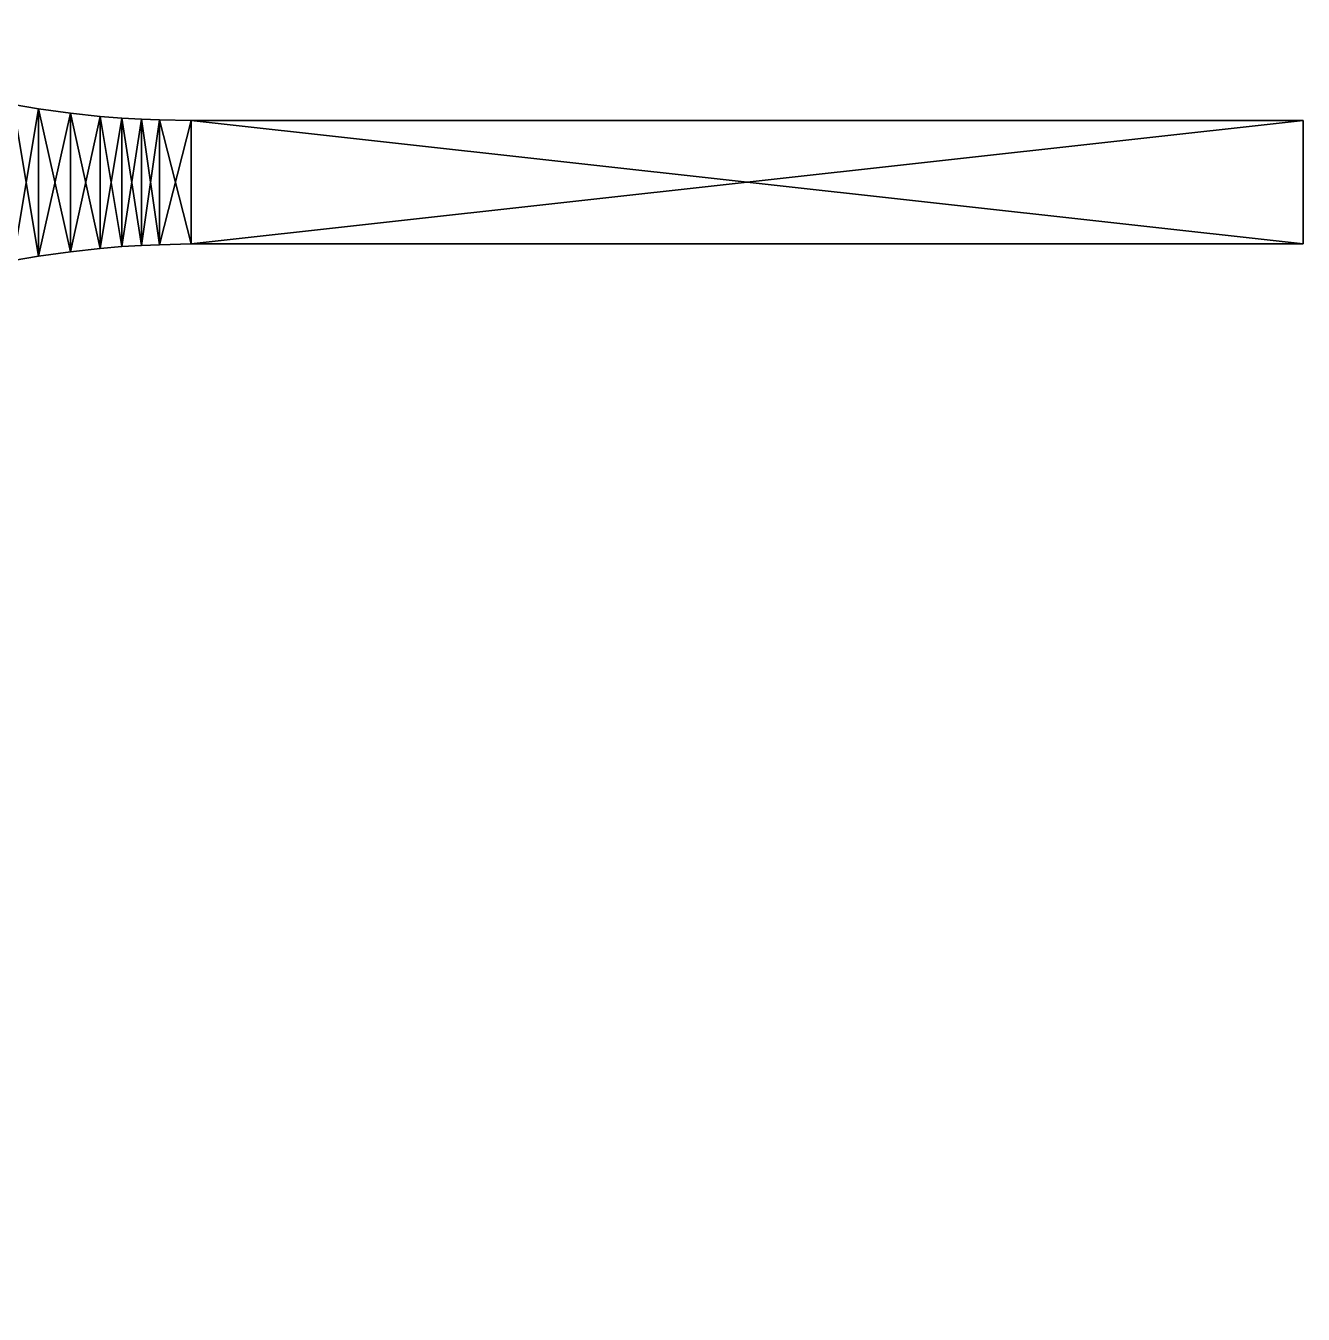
# Model space of a CAD drawing. Header units: inches. Extents: x -40 to 40, y -39.9 to 40.1.
# Drawn here: x 19.36 to 40.03, y -18.17 to 2.68 of the extents above; entities that cross this region are included whole.
import ezdxf

# ---------------------------------------------------------------- set-up
doc = ezdxf.new("R2010")
doc.units = ezdxf.units.IN
doc.header["$MEASUREMENT"] = 0
doc.layers.get('0').update_dxf_attribs({"color": 13})
doc.layers.add('Layer 1', color=7, linetype='Continuous')

# ---------------------------------------------------------------- blocks, each defined once
blk = doc.blocks.new('Group#103')
at = {"layer": 'Layer 1', "color": 163}
for p, q in [((59.53, 41.188), (59.121, 41.257)), ((59.53, 41.188, 1.5), (59.121, 41.257, 1.5)), ((60.051, 41.117), (59.53, 41.188)), ((60.051, 41.117, 1.5), (59.53, 41.188, 1.5)), ((60.531, 41.067), (60.051, 41.117)), ((60.531, 41.067, 1.5), (60.051, 41.117, 1.5)), ((60.88, 41.035), (60.531, 41.067)), ((60.88, 41.035, 1.5), (60.531, 41.067, 1.5)), ((61.199, 41.019), (60.88, 41.035)), ((61.199, 41.019, 1.5), (60.88, 41.035, 1.5)), ((61.491, 41.008), (61.199, 41.019)), ((61.491, 41.008, 1.5), (61.199, 41.019, 1.5)), ((62.001, 41.001), (61.491, 41.008)), ((62.001, 41.001, 1.5), (61.491, 41.008, 1.5)), ((62.001, 41.001), (80, 41.001)), ((62.001, 41.001, 1.5), (80, 41.001, 1.5)), ((80, 41.001), (80, 39.002)), ((80, 41.001, 1.5), (80, 39.002, 1.5)), ((61.491, 38.986), (61.199, 38.977)), ((61.491, 38.986, 1.5), (61.199, 38.977, 1.5)), ((62.001, 39.002), (61.491, 38.986)), ((62.001, 39.002, 1.5), (61.491, 38.986, 1.5)), ((62.001, 39.002), (80, 39.002)), ((62.001, 39.002, 1.5), (80, 39.002, 1.5)), ((59.53, 38.806), (59.121, 38.737)), ((59.53, 38.806, 1.5), (59.121, 38.737, 1.5)), ((60.051, 38.877), (59.53, 38.806)), ((60.051, 38.877, 1.5), (59.53, 38.806, 1.5)), ((60.531, 38.928), (60.051, 38.877)), ((60.531, 38.928, 1.5), (60.051, 38.877, 1.5)), ((60.88, 38.959), (60.531, 38.928)), ((60.88, 38.959, 1.5), (60.531, 38.928, 1.5)), ((61.199, 38.977), (60.88, 38.959)), ((61.199, 38.977, 1.5), (60.88, 38.959, 1.5))]:
    blk.add_line(p, q, dxfattribs=at)
at = {"layer": 'Layer 1'}
for p, q in [((59.53, 41.188), (59.53, 41.188, 1.5)), ((60.051, 41.117), (60.051, 41.117, 1.5)), ((60.531, 41.067), (60.531, 41.067, 1.5)), ((60.88, 41.035), (60.88, 41.035, 1.5)), ((61.199, 41.019), (61.199, 41.019, 1.5)), ((61.491, 41.008), (61.491, 41.008, 1.5)), ((62.001, 41.001), (62.001, 41.001, 1.5)), ((80, 41.001), (80, 41.001, 1.5)), ((61.491, 38.986), (61.491, 38.986, 1.5)), ((62.001, 39.002), (62.001, 39.002, 1.5)), ((80, 39.002), (80, 39.002, 1.5)), ((59.53, 38.806), (59.53, 38.806, 1.5)), ((60.051, 38.877), (60.051, 38.877, 1.5)), ((60.531, 38.928), (60.531, 38.928, 1.5)), ((60.88, 38.959), (60.88, 38.959, 1.5)), ((61.199, 38.977), (61.199, 38.977, 1.5))]:
    blk.add_line(p, q, dxfattribs=at)
mesh = blk.add_polyface()
corners = [(57.25, 41.757, 1.5), (57.47, 38.329, 1.5), (57.47, 41.667, 1.5), (57.76, 38.427, 1.5), (57.76, 41.567, 1.5), (58.301, 38.567, 1.5), (58.301, 41.427, 1.5), (58.801, 38.676, 1.5), (58.801, 41.318, 1.5), (59.121, 38.737, 1.5), (59.121, 41.257, 1.5), (59.53, 38.806, 1.5), (59.53, 41.188, 1.5), (60.051, 38.877, 1.5), (60.051, 41.117, 1.5), (60.531, 38.928, 1.5), (60.531, 41.067, 1.5), (60.88, 38.959, 1.5), (60.88, 41.035, 1.5), (61.199, 38.977, 1.5), (61.199, 41.019, 1.5), (61.491, 38.986, 1.5), (61.491, 41.008, 1.5), (62.001, 39.002, 1.5), (62.001, 41.001, 1.5), (80, 39.002, 1.5), (80, 41.001, 1.5), (57.203, 56.497, 1.5), (57.202, 53.998, 1.5), (57.9, 55.397, 1.5), (57.283, 56.601, 1.5), (57.333, 56.721, 1.5), (57.35, 56.851, 1.5), (57.498, 58.227, 1.5), (57.645, 58.133, 1.5), (57.783, 58.027, 1.5), (57.913, 57.91, 1.5), (58.498, 56.497, 1.5), (58.03, 57.78, 1.5), (58.136, 57.643, 1.5), (58.23, 57.495, 1.5), (58.311, 57.341, 1.5), (58.377, 57.181, 1.5), (58.431, 57.013, 1.5), (58.468, 56.843, 1.5), (58.491, 56.669, 1.5), (57.344, 58.308, 1.5), (57.283, 57.101, 1.5), (57.333, 56.98, 1.5)]
mesh.append_faces([[corners[k] for k in face] for face in [(24, 25, 26), (44, 37, 45)]], dxfattribs={"vtx0": -1})
mesh.append_faces([[corners[k] for k in face] for face in [(0, 1, 2), (2, 3, 4), (4, 5, 6), (6, 7, 8), (8, 9, 10), (10, 11, 12), (12, 13, 14), (14, 15, 16), (16, 17, 18), (18, 19, 20), (20, 21, 22), (22, 23, 24), (27, 29, 30), (30, 29, 31), (31, 29, 32), (33, 29, 34), (34, 29, 35), (35, 29, 36), (36, 37, 38), (38, 37, 39), (39, 37, 40), (40, 37, 41), (41, 37, 42), (42, 37, 43), (43, 37, 44), (46, 32, 33)]], dxfattribs={"vtx0": -1, "vtx1": -1})
mesh.append_faces([[corners[k] for k in face] for face in [(32, 29, 33)]], dxfattribs={"vtx0": -1, "vtx1": -1, "vtx2": -1})
mesh.append_faces([[corners[k] for k in face] for face in [(27, 28, 29), (36, 29, 37), (46, 47, 48), (46, 48, 32)]], dxfattribs={"vtx0": -1, "vtx2": -1})
mesh = blk.add_polyface()
corners = [(55.009, 44.866), (55.001, 34.787), (55.001, 45.207), (55.009, 35.128), (55.06, 44.387), (55.06, 35.609), (55.1, 44.147), (55.1, 35.847), (55.179, 43.858), (55.179, 36.137), (55.25, 43.677), (55.25, 36.317), (55.34, 43.497), (55.34, 36.498), (55.451, 43.318), (55.451, 36.678), (55.6, 43.096), (55.6, 36.899), (55.73, 42.929), (55.73, 37.067), (55.859, 42.776), (55.859, 37.218), (56.03, 42.598), (56.03, 37.396), (56.169, 42.466), (56.169, 37.528), (56.38, 42.288), (56.38, 37.706), (56.66, 42.088), (56.66, 37.907), (56.94, 41.917), (56.94, 38.077), (57.25, 41.757), (57.25, 38.237), (57.47, 41.667), (57.47, 38.329), (57.76, 41.567), (57.76, 38.427), (58.301, 41.427), (58.301, 38.567), (58.801, 41.318), (58.801, 38.676), (59.121, 41.257), (59.121, 38.737), (59.53, 41.188), (59.53, 38.806), (60.051, 41.117), (60.051, 38.877), (60.531, 41.067), (60.531, 38.928), (60.88, 41.035), (60.88, 38.959), (61.199, 41.019), (61.199, 38.977), (61.491, 41.008), (61.491, 38.986), (62.001, 41.001), (62.001, 39.002), (80, 41.001), (52.799, 23.297), (52.002, 56.401), (52.801, 56.7), (54, 22.796), (54.003, 57.202), (55.001, 34.607), (55.001, 45.387)]
mesh.append_faces([[corners[k] for k in face] for face in [(0, 1, 2)]], dxfattribs={"vtx0": -1, "vtx1": -1})
mesh.append_faces([[corners[k] for k in face] for face in [(64, 63, 65)]], dxfattribs={"vtx0": -1, "vtx1": -1, "vtx2": -1})
mesh.append_faces([[corners[k] for k in face] for face in [(3, 0, 4), (5, 4, 6), (7, 6, 8), (9, 8, 10), (11, 10, 12), (13, 12, 14), (15, 14, 16), (17, 16, 18), (19, 18, 20), (21, 20, 22), (23, 22, 24), (25, 24, 26), (27, 26, 28), (29, 28, 30), (31, 30, 32), (33, 32, 34), (35, 34, 36), (37, 36, 38), (39, 38, 40), (41, 40, 42), (43, 42, 44), (45, 44, 46), (47, 46, 48), (49, 48, 50), (51, 50, 52), (53, 52, 54), (55, 54, 56), (57, 56, 58), (59, 60, 61), (62, 61, 63), (64, 65, 2)]], dxfattribs={"vtx0": -1, "vtx2": -1})
mesh = blk.add_polyface()
corners = [(52.801, 56.7, 1.5), (52.799, 23.297, 1.5), (54, 22.796, 1.5), (54.003, 57.202, 1.5), (55.4, 22.098, 1.5), (55.001, 34.607, 1.5), (55.009, 35.128, 1.5), (55.001, 45.207, 1.5), (55.001, 34.787, 1.5), (55.009, 44.866, 1.5), (55.06, 35.609, 1.5), (55.06, 44.387, 1.5), (55.1, 35.847, 1.5), (55.1, 44.147, 1.5), (55.179, 36.137, 1.5), (55.179, 43.858, 1.5), (55.25, 36.317, 1.5), (55.25, 43.677, 1.5), (55.34, 36.498, 1.5), (55.34, 43.497, 1.5), (55.451, 36.678, 1.5), (55.451, 43.318, 1.5), (55.6, 36.899, 1.5), (55.6, 43.096, 1.5), (55.73, 37.067, 1.5), (55.73, 42.929, 1.5), (55.859, 37.218, 1.5), (55.859, 42.776, 1.5), (56.03, 37.396, 1.5), (56.03, 42.598, 1.5), (56.169, 37.528, 1.5), (56.169, 42.466, 1.5), (56.38, 37.706, 1.5), (56.38, 42.288, 1.5), (56.66, 37.907, 1.5), (56.66, 42.088, 1.5), (56.94, 38.077, 1.5), (56.94, 41.917, 1.5), (57.25, 38.237, 1.5), (57.25, 41.757, 1.5), (57.47, 38.329, 1.5), (57.47, 41.667, 1.5), (57.76, 38.427, 1.5), (57.76, 41.567, 1.5), (58.301, 38.567, 1.5), (58.301, 41.427, 1.5), (58.801, 38.676, 1.5), (58.801, 41.318, 1.5), (59.121, 38.737, 1.5), (59.121, 41.257, 1.5), (59.53, 38.806, 1.5), (59.53, 41.188, 1.5), (60.051, 38.877, 1.5), (60.051, 41.117, 1.5), (60.531, 38.928, 1.5), (60.531, 41.067, 1.5), (60.88, 38.959, 1.5), (60.88, 41.035, 1.5), (61.199, 38.977, 1.5), (61.199, 41.019, 1.5), (61.491, 38.986, 1.5), (61.491, 41.008, 1.5), (62.001, 39.002, 1.5), (62.001, 41.001, 1.5), (80, 39.002, 1.5), (55.001, 45.387, 1.5)]
mesh.append_faces([[corners[k] for k in face] for face in [(6, 7, 8)]], dxfattribs={"vtx0": -1, "vtx1": -1})
mesh.append_faces([[corners[k] for k in face] for face in [(3, 4, 5)]], dxfattribs={"vtx0": -1, "vtx1": -1, "vtx2": -1})
mesh.append_faces([[corners[k] for k in face] for face in [(0, 1, 2), (3, 2, 4), (9, 6, 10), (11, 10, 12), (13, 12, 14), (15, 14, 16), (17, 16, 18), (19, 18, 20), (21, 20, 22), (23, 22, 24), (25, 24, 26), (27, 26, 28), (29, 28, 30), (31, 30, 32), (33, 32, 34), (35, 34, 36), (37, 36, 38), (39, 38, 40), (41, 40, 42), (43, 42, 44), (45, 44, 46), (47, 46, 48), (49, 48, 50), (51, 50, 52), (53, 52, 54), (55, 54, 56), (57, 56, 58), (59, 58, 60), (61, 60, 62), (63, 62, 64), (65, 5, 8)]], dxfattribs={"vtx0": -1, "vtx2": -1})
mesh = blk.add_polyface()
corners = [(57.25, 38.237), (57.47, 41.667), (57.47, 38.329), (57.76, 41.567), (57.76, 38.427), (58.301, 41.427), (58.301, 38.567), (58.801, 41.318), (58.801, 38.676), (59.121, 41.257), (59.121, 38.737), (59.53, 41.188), (59.53, 38.806), (60.051, 41.117), (60.051, 38.877), (60.531, 41.067), (60.531, 38.928), (60.88, 41.035), (60.88, 38.959), (61.199, 41.019), (61.199, 38.977), (61.491, 41.008), (61.491, 38.986), (62.001, 41.001), (62.001, 39.002), (80, 41.001), (80, 39.002), (57.203, 23.505), (57.203, 25.994), (57.902, 24.594), (57.283, 23.402), (57.333, 23.281), (57.35, 23.152), (57.498, 21.768), (57.645, 21.861), (57.783, 21.969), (57.913, 22.085), (58.501, 23.494), (58.03, 22.214), (58.136, 22.352), (58.23, 22.499), (58.311, 22.654), (58.377, 22.814), (58.431, 22.982), (58.468, 23.151), (58.491, 23.325), (57.344, 21.686), (57.283, 22.902), (57.333, 23.022)]
mesh.append_faces([[corners[k] for k in face] for face in [(24, 25, 26), (44, 37, 45)]], dxfattribs={"vtx0": -1})
mesh.append_faces([[corners[k] for k in face] for face in [(0, 1, 2), (2, 3, 4), (4, 5, 6), (6, 7, 8), (8, 9, 10), (10, 11, 12), (12, 13, 14), (14, 15, 16), (16, 17, 18), (18, 19, 20), (20, 21, 22), (22, 23, 24), (27, 29, 30), (30, 29, 31), (31, 29, 32), (33, 29, 34), (34, 29, 35), (35, 29, 36), (36, 37, 38), (38, 37, 39), (39, 37, 40), (40, 37, 41), (41, 37, 42), (42, 37, 43), (43, 37, 44), (46, 32, 33)]], dxfattribs={"vtx0": -1, "vtx1": -1})
mesh.append_faces([[corners[k] for k in face] for face in [(32, 29, 33)]], dxfattribs={"vtx0": -1, "vtx1": -1, "vtx2": -1})
mesh.append_faces([[corners[k] for k in face] for face in [(27, 28, 29), (36, 29, 37), (46, 47, 48), (46, 48, 32)]], dxfattribs={"vtx0": -1, "vtx2": -1})
mesh = blk.add_polyface()
corners = [(59.121, 41.257, 1.5), (59.53, 41.188), (59.121, 41.257), (59.53, 41.188, 1.5)]
mesh.append_faces([[corners[k] for k in face] for face in [(0, 1, 2), (1, 0, 3)]], dxfattribs={"vtx0": -1})
mesh = blk.add_polyface()
corners = [(59.53, 41.188, 1.5), (60.051, 41.117), (59.53, 41.188), (60.051, 41.117, 1.5)]
mesh.append_faces([[corners[k] for k in face] for face in [(0, 1, 2), (1, 0, 3)]], dxfattribs={"vtx0": -1})
mesh = blk.add_polyface()
corners = [(60.051, 41.117, 1.5), (60.531, 41.067), (60.051, 41.117), (60.531, 41.067, 1.5)]
mesh.append_faces([[corners[k] for k in face] for face in [(0, 1, 2), (1, 0, 3)]], dxfattribs={"vtx0": -1})
mesh = blk.add_polyface()
corners = [(60.531, 41.067, 1.5), (60.88, 41.035), (60.531, 41.067), (60.88, 41.035, 1.5)]
mesh.append_faces([[corners[k] for k in face] for face in [(0, 1, 2), (1, 0, 3)]], dxfattribs={"vtx0": -1})
mesh = blk.add_polyface()
corners = [(60.88, 41.035, 1.5), (61.199, 41.019), (60.88, 41.035), (61.199, 41.019, 1.5)]
mesh.append_faces([[corners[k] for k in face] for face in [(0, 1, 2), (1, 0, 3)]], dxfattribs={"vtx0": -1})
mesh = blk.add_polyface()
corners = [(61.199, 41.019, 1.5), (61.491, 41.008), (61.199, 41.019), (61.491, 41.008, 1.5)]
mesh.append_faces([[corners[k] for k in face] for face in [(0, 1, 2), (1, 0, 3)]], dxfattribs={"vtx0": -1})
mesh = blk.add_polyface()
corners = [(61.491, 41.008, 1.5), (62.001, 41.001), (61.491, 41.008), (62.001, 41.001, 1.5)]
mesh.append_faces([[corners[k] for k in face] for face in [(0, 1, 2), (1, 0, 3)]], dxfattribs={"vtx0": -1})
mesh = blk.add_polyface()
corners = [(62.001, 41.001, 1.5), (80, 41.001), (62.001, 41.001), (80, 41.001, 1.5)]
mesh.append_faces([[corners[k] for k in face] for face in [(0, 1, 2), (1, 0, 3)]], dxfattribs={"vtx0": -1})
mesh = blk.add_polyface()
corners = [(80, 41.001), (80, 39.002, 1.5), (80, 39.002), (80, 41.001, 1.5)]
mesh.append_faces([[corners[k] for k in face] for face in [(0, 1, 2), (1, 0, 3)]], dxfattribs={"vtx0": -1})
mesh = blk.add_polyface()
corners = [(61.491, 38.986, 1.5), (61.199, 38.977), (61.491, 38.986), (61.199, 38.977, 1.5)]
mesh.append_faces([[corners[k] for k in face] for face in [(0, 1, 2), (1, 0, 3)]], dxfattribs={"vtx0": -1})
mesh = blk.add_polyface()
corners = [(62.001, 39.002, 1.5), (61.491, 38.986), (62.001, 39.002), (61.491, 38.986, 1.5)]
mesh.append_faces([[corners[k] for k in face] for face in [(0, 1, 2), (1, 0, 3)]], dxfattribs={"vtx0": -1})
mesh = blk.add_polyface()
corners = [(80, 39.002, 1.5), (62.001, 39.002), (80, 39.002), (62.001, 39.002, 1.5)]
mesh.append_faces([[corners[k] for k in face] for face in [(0, 1, 2), (1, 0, 3)]], dxfattribs={"vtx0": -1})
mesh = blk.add_polyface()
corners = [(59.53, 38.806, 1.5), (59.121, 38.737), (59.53, 38.806), (59.121, 38.737, 1.5)]
mesh.append_faces([[corners[k] for k in face] for face in [(0, 1, 2), (1, 0, 3)]], dxfattribs={"vtx0": -1})
mesh = blk.add_polyface()
corners = [(60.051, 38.877, 1.5), (59.53, 38.806), (60.051, 38.877), (59.53, 38.806, 1.5)]
mesh.append_faces([[corners[k] for k in face] for face in [(0, 1, 2), (1, 0, 3)]], dxfattribs={"vtx0": -1})
mesh = blk.add_polyface()
corners = [(60.531, 38.928, 1.5), (60.051, 38.877), (60.531, 38.928), (60.051, 38.877, 1.5)]
mesh.append_faces([[corners[k] for k in face] for face in [(0, 1, 2), (1, 0, 3)]], dxfattribs={"vtx0": -1})
mesh = blk.add_polyface()
corners = [(60.88, 38.959, 1.5), (60.531, 38.928), (60.88, 38.959), (60.531, 38.928, 1.5)]
mesh.append_faces([[corners[k] for k in face] for face in [(0, 1, 2), (1, 0, 3)]], dxfattribs={"vtx0": -1})
mesh = blk.add_polyface()
corners = [(61.199, 38.977, 1.5), (60.88, 38.959), (61.199, 38.977), (60.88, 38.959, 1.5)]
mesh.append_faces([[corners[k] for k in face] for face in [(0, 1, 2), (1, 0, 3)]], dxfattribs={"vtx0": -1})
blk = doc.blocks.new('Group#106')
at = {"color": 251}
blk.add_blockref('Group#103', (0, 0, 2.5), dxfattribs=at)

msp = doc.modelspace()

# ---------------------------------------------------------------- block references
msp.add_blockref('Group#106', (-39.966, -39.854, -3.7))

doc.saveas('drawing.dxf')
